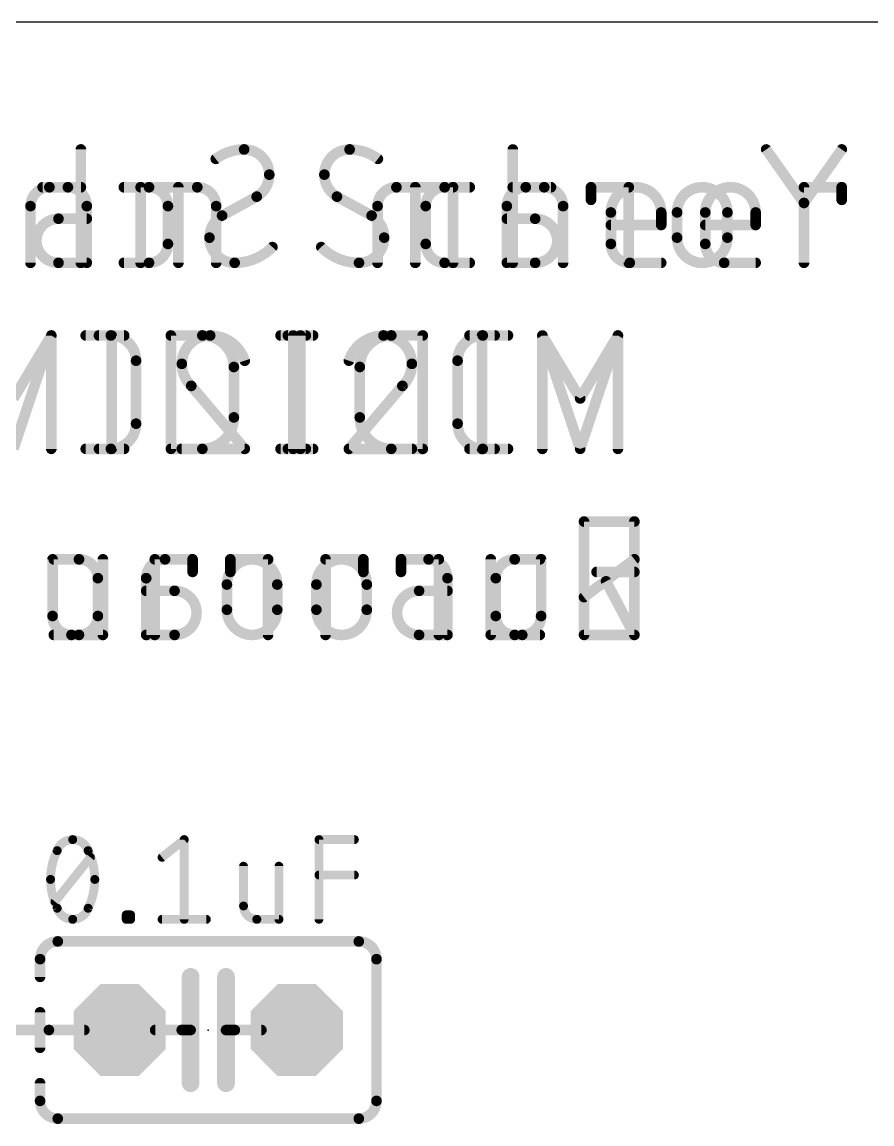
# Model space of a CAD drawing. Header units: millimetres. Extents: x 2963 to 3070, y 976 to 1104.
# Drawn here: x 2969.29 to 2981.48, y 1078.93 to 1094.72 of the extents above; entities that cross this region are included whole.
import ezdxf

# ---------------------------------------------------------------- set-up
doc = ezdxf.new("R2010")
doc.units = ezdxf.units.MM
doc.layers.add('PCB', color=31, linetype='Continuous')

# ---------------------------------------------------------------- blocks, each defined once
blk = doc.blocks.new('OCTAGONP')
at = {"const_width": 0.5}
blk.add_lwpolyline([(-0.25, -0.1036), (-0.25, 0.1036), (-0.1036, 0.25), (0.1036, 0.25), (0.25, 0.1036), (0.25, -0.1036), (0.1036, -0.25), (-0.1036, -0.25), (-0.25, -0.1036), (-0.25, 0.1036)], dxfattribs=at)

msp = doc.modelspace()

# ---------------------------------------------------------------- linework, layer by layer
at = {"layer": 'PCB'}
msp.add_line((3015.074, 1094.724), (2963.074, 1094.724), dxfattribs=at)
for points, const_width in [([(2970.136, 1091.272), (2970.136, 1092.897)], 0.152), ([(2976.332, 1091.272), (2976.332, 1092.897)], 0.152), ([(2980.509, 1092.13), (2979.967, 1092.897)], 0.152), ([(2981.051, 1092.897), (2980.509, 1092.13)], 0.152), ([(2969.95, 1092.356), (2969.589, 1092.356)], 0.152), ([(2970.136, 1092.356), (2969.685, 1092.356)], 0.152), ([(2971.114, 1092.356), (2970.753, 1092.356)], 0.152), ([(2970.993, 1091.272), (2970.993, 1092.356)], 0.152), ([(2970.993, 1092.356), (2971.806, 1092.356)], 0.152), ([(2971.535, 1091.272), (2971.535, 1092.356)], 0.152), ([(2975.475, 1092.356), (2974.663, 1092.356)], 0.152), ([(2974.934, 1091.272), (2974.934, 1092.356)], 0.152), ([(2975.354, 1092.356), (2975.715, 1092.356)], 0.152), ([(2975.475, 1091.272), (2975.475, 1092.356)], 0.152), ([(2976.332, 1092.356), (2976.783, 1092.356)], 0.152), ([(2976.518, 1092.356), (2976.879, 1092.356)], 0.152), ([(2977.996, 1092.356), (2977.454, 1092.356)], 0.152), ([(2977.454, 1092.356), (2977.454, 1092.175)], 0.152), ([(2977.996, 1091.272), (2977.996, 1092.356)], 0.152), ([(2980.509, 1091.272), (2980.509, 1092.356)], 0.152), ([(2980.509, 1092.356), (2981.051, 1092.356)], 0.152), ([(2981.051, 1092.356), (2981.051, 1092.175)], 0.152), ([(2969.414, 1092.085), (2969.414, 1091.272)], 0.152), ([(2970.221, 1091.272), (2970.221, 1092.085)], 0.152), ([(2971.385, 1091.543), (2971.385, 1092.085)], 0.152), ([(2972.077, 1092.085), (2972.077, 1091.272)], 0.152), ([(2972.162, 1091.949), (2972.658, 1092.22)], 0.152), ([(2974.307, 1091.949), (2973.81, 1092.22)], 0.152), ([(2974.392, 1092.085), (2974.392, 1091.272)], 0.152), ([(2975.083, 1091.543), (2975.083, 1092.085)], 0.152), ([(2976.247, 1091.272), (2976.247, 1092.085)], 0.152), ([(2977.054, 1092.085), (2977.054, 1091.272)], 0.152), ([(2980.509, 1091.272), (2980.509, 1092.13)], 0.152), ([(2977.739, 1091.543), (2977.739, 1091.994)], 0.152), ([(2978.461, 1091.994), (2978.461, 1091.814)], 0.152), ([(2978.688, 1091.994), (2978.688, 1091.633)], 0.152), ([(2979.093, 1091.543), (2979.093, 1091.994)], 0.152), ([(2979.411, 1091.633), (2979.411, 1091.994)], 0.152), ([(2979.816, 1091.994), (2979.816, 1091.814)], 0.152), ([(2970.221, 1091.904), (2969.815, 1091.904)], 0.152), ([(2976.247, 1091.904), (2976.653, 1091.904)], 0.152), ([(2978.461, 1091.814), (2977.739, 1091.814)], 0.152), ([(2979.816, 1091.814), (2979.093, 1091.814)], 0.152), ([(2969.815, 1091.272), (2970.221, 1091.272)], 0.152), ([(2970.753, 1091.272), (2971.114, 1091.272)], 0.152), ([(2975.715, 1091.272), (2975.354, 1091.272)], 0.152), ([(2976.653, 1091.272), (2976.247, 1091.272)], 0.152), ([(2978.461, 1091.272), (2978.01, 1091.272)], 0.152), ([(2979.816, 1091.272), (2979.364, 1091.272)], 0.152), ([(2969.17, 1089.327), (2969.712, 1090.23)], 0.152), ([(2969.712, 1090.23), (2969.17, 1088.605)], 0.152), ([(2969.712, 1090.23), (2969.712, 1088.605)], 0.152), ([(2970.567, 1090.23), (2970.206, 1090.23)], 0.152), ([(2970.396, 1090.23), (2970.757, 1090.23)], 0.152), ([(2970.577, 1090.23), (2970.577, 1088.605)], 0.152), ([(2971.428, 1088.605), (2971.428, 1090.23)], 0.152), ([(2971.428, 1090.23), (2971.879, 1090.23)], 0.152), ([(2973.001, 1090.23), (2973.363, 1090.23)], 0.152), ([(2973.467, 1090.23), (2973.106, 1090.23)], 0.152), ([(2973.182, 1090.23), (2973.182, 1088.605)], 0.152), ([(2973.286, 1090.23), (2973.286, 1088.605)], 0.152), ([(2975.04, 1090.23), (2974.589, 1090.23)], 0.152), ([(2975.04, 1088.605), (2975.04, 1090.23)], 0.152), ([(2976.072, 1090.23), (2975.711, 1090.23)], 0.152), ([(2975.891, 1090.23), (2975.891, 1088.605)], 0.152), ([(2975.901, 1090.23), (2976.263, 1090.23)], 0.152), ([(2976.756, 1090.23), (2977.298, 1088.605)], 0.152), ([(2977.298, 1089.327), (2976.756, 1090.23)], 0.152), ([(2976.756, 1090.23), (2976.756, 1088.605)], 0.152), ([(2977.298, 1088.605), (2977.84, 1090.23)], 0.152), ([(2977.84, 1090.23), (2977.298, 1089.327)], 0.152), ([(2977.84, 1088.605), (2977.84, 1090.23)], 0.152), ([(2970.928, 1088.966), (2970.928, 1089.869)], 0.152), ([(2975.54, 1088.966), (2975.54, 1089.869)], 0.152), ([(2972.331, 1089.779), (2972.331, 1089.056)], 0.152), ([(2974.137, 1089.779), (2974.137, 1089.056)], 0.152), ([(2971.72, 1089.508), (2972.487, 1088.605)], 0.152), ([(2974.749, 1089.508), (2973.981, 1088.605)], 0.152), ([(2970.206, 1088.605), (2970.567, 1088.605)], 0.152), ([(2970.396, 1088.605), (2970.757, 1088.605)], 0.152), ([(2971.879, 1088.605), (2971.428, 1088.605)], 0.152), ([(2972.487, 1088.605), (2971.584, 1088.605)], 0.152), ([(2973.001, 1088.605), (2973.363, 1088.605)], 0.152), ([(2973.467, 1088.605), (2973.106, 1088.605)], 0.152), ([(2973.981, 1088.605), (2974.884, 1088.605)], 0.152), ([(2974.589, 1088.605), (2975.04, 1088.605)], 0.152), ([(2976.072, 1088.605), (2975.711, 1088.605)], 0.152), ([(2976.263, 1088.605), (2975.901, 1088.605)], 0.152), ([(2977.354, 1085.938), (2977.354, 1087.563)], 0.152), ([(2978.076, 1087.563), (2977.354, 1087.563)], 0.152), ([(2978.076, 1085.938), (2978.076, 1087.563)], 0.152), ([(2969.73, 1087.022), (2969.73, 1086.209)], 0.152), ([(2970.109, 1087.022), (2969.748, 1087.022)], 0.152), ([(2970.452, 1085.938), (2970.452, 1087.022)], 0.152), ([(2971.197, 1085.938), (2971.197, 1087.022)], 0.152), ([(2971.197, 1087.022), (2971.739, 1087.022)], 0.152), ([(2971.344, 1087.022), (2971.706, 1087.022)], 0.152), ([(2971.739, 1087.022), (2971.739, 1086.841)], 0.152), ([(2972.822, 1087.022), (2972.28, 1087.022)], 0.152), ([(2972.28, 1087.022), (2972.28, 1086.841)], 0.152), ([(2972.822, 1085.938), (2972.822, 1087.022)], 0.152), ([(2973.646, 1085.938), (2973.646, 1087.022)], 0.152), ([(2973.646, 1087.022), (2974.188, 1087.022)], 0.152), ([(2974.188, 1087.022), (2974.188, 1086.841)], 0.152), ([(2975.271, 1087.022), (2974.729, 1087.022)], 0.152), ([(2974.729, 1087.022), (2974.729, 1086.841)], 0.152), ([(2975.124, 1087.022), (2974.763, 1087.022)], 0.152), ([(2975.271, 1085.938), (2975.271, 1087.022)], 0.152), ([(2976.016, 1085.938), (2976.016, 1087.022)], 0.152), ([(2976.359, 1087.022), (2976.72, 1087.022)], 0.152), ([(2976.739, 1087.022), (2976.739, 1086.209)], 0.152), ([(2978.076, 1087.022), (2977.354, 1086.48)], 0.152), ([(2970.38, 1086.209), (2970.38, 1086.751)], 0.152), ([(2971.073, 1085.938), (2971.073, 1086.751)], 0.152), ([(2975.395, 1085.938), (2975.395, 1086.751)], 0.152), ([(2976.088, 1086.209), (2976.088, 1086.751)], 0.152), ([(2978.076, 1086.841), (2977.534, 1086.841)], 0.152), ([(2978.076, 1085.938), (2977.67, 1086.705)], 0.152), ([(2971.073, 1086.57), (2971.48, 1086.57)], 0.152), ([(2972.231, 1086.299), (2972.231, 1086.66)], 0.152), ([(2972.953, 1086.66), (2972.953, 1086.299)], 0.152), ([(2973.515, 1086.66), (2973.515, 1086.299)], 0.152), ([(2974.238, 1086.299), (2974.238, 1086.66)], 0.152), ([(2975.395, 1086.57), (2974.988, 1086.57)], 0.152), ([(2969.748, 1085.938), (2970.109, 1085.938)], 0.152), ([(2970.001, 1085.938), (2970.452, 1085.938)], 0.152), ([(2971.48, 1085.938), (2971.073, 1085.938)], 0.152), ([(2974.988, 1085.938), (2975.395, 1085.938)], 0.152), ([(2976.468, 1085.938), (2976.016, 1085.938)], 0.152), ([(2976.72, 1085.938), (2976.359, 1085.938)], 0.152), ([(2977.354, 1085.938), (2978.076, 1085.938)], 0.152), ([(2971.301, 1082.75), (2971.619, 1083.004)], 0.127), ([(2971.619, 1083.004), (2971.619, 1081.861)], 0.127), ([(2973.552, 1081.861), (2973.552, 1083.004)], 0.127), ([(2973.552, 1083.004), (2974.06, 1083.004)], 0.127), ([(2969.765, 1082.115), (2970.273, 1082.75)], 0.127), ([(2972.47, 1082.623), (2972.47, 1082.052)], 0.127), ([(2972.978, 1081.861), (2972.978, 1082.623)], 0.127), ([(2973.552, 1082.496), (2974.06, 1082.496)], 0.127), ([(2970.787, 1081.861), (2970.787, 1081.925)], 0.127), ([(2970.787, 1081.925), (2970.85, 1081.925)], 0.127), ([(2970.85, 1081.861), (2970.787, 1081.861)], 0.127), ([(2970.85, 1081.925), (2970.85, 1081.861)], 0.127), ([(2971.301, 1081.861), (2971.936, 1081.861)], 0.127), ([(2972.66, 1081.861), (2972.978, 1081.861)], 0.127), ([(2969.805, 1081.544), (2974.123, 1081.544)], 0.152), ([(2969.551, 1081.036), (2969.551, 1081.29)], 0.152), ([(2974.377, 1079.258), (2974.377, 1081.29)], 0.152), ([(2971.71, 1080.274), (2971.71, 1081.036)], 0.254), ([(2972.218, 1080.274), (2972.218, 1081.036)], 0.254), ([(2969.551, 1080.02), (2969.551, 1080.528)], 0.152), ([(2969.678, 1080.274), (2969.17, 1080.274)], 0.152), ([(2970.186, 1080.274), (2969.678, 1080.274)], 0.152), ([(2971.202, 1080.274), (2971.583, 1080.274)], 0.152), ([(2971.583, 1080.274), (2971.71, 1080.274)], 0.152), ([(2971.71, 1080.274), (2971.71, 1079.512)], 0.254), ([(2972.218, 1079.512), (2972.218, 1080.274)], 0.254), ([(2972.218, 1080.274), (2972.345, 1080.274)], 0.152), ([(2972.345, 1080.274), (2972.726, 1080.274)], 0.152), ([(2969.551, 1079.258), (2969.551, 1079.512)], 0.152), ([(2974.123, 1079.004), (2969.805, 1079.004)], 0.152)]:
    msp.add_lwpolyline(points, dxfattribs=dict(at, const_width=const_width))
for points, const_width in [([(2970.175, 1092.897, 1), (2970.098, 1092.897)], 0.0762), ([(2972.478, 1092.897, 0.1623), (2972.071, 1092.762)], 0.152), ([(2972.839, 1092.536, 0.4142), (2972.478, 1092.897)], 0.152), ([(2972.478, 1092.936, 1), (2972.478, 1092.859)], 0.0762), ([(2972.478, 1092.859, 1), (2972.478, 1092.936)], 0.0762), ([(2973.991, 1092.897, 0.4142), (2973.629, 1092.536)], 0.152), ([(2974.397, 1092.762, 0.1623), (2973.991, 1092.897)], 0.152), ([(2973.991, 1092.936, 1), (2973.991, 1092.859)], 0.0762), ([(2973.991, 1092.859, 1), (2973.991, 1092.936)], 0.0762), ([(2976.37, 1092.897, 1), (2976.294, 1092.897)], 0.0762), ([(2979.998, 1092.919, 1), (2979.936, 1092.875)], 0.0762), ([(2981.082, 1092.875, 1), (2981.019, 1092.919)], 0.0762), ([(2972.048, 1092.792, 1), (2972.094, 1092.732)], 0.0762), ([(2974.374, 1092.732, 1), (2974.42, 1092.792)], 0.0762), ([(2972.658, 1092.22, 0.2656), (2972.839, 1092.536)], 0.152), ([(2972.877, 1092.536, 1), (2972.801, 1092.536)], 0.0762), ([(2972.801, 1092.536, 1), (2972.877, 1092.536)], 0.0762), ([(2973.629, 1092.536, 0.2656), (2973.81, 1092.22)], 0.152), ([(2973.667, 1092.536, 1), (2973.591, 1092.536)], 0.0762), ([(2973.591, 1092.536, 1), (2973.667, 1092.536)], 0.0762), ([(2969.685, 1092.356, 0.4142), (2969.414, 1092.085)], 0.152), ([(2969.589, 1092.394, 1), (2969.589, 1092.317)], 0.0762), ([(2969.685, 1092.394, 1), (2969.685, 1092.317)], 0.0762), ([(2969.685, 1092.317, 1), (2969.685, 1092.394)], 0.0762), ([(2970.221, 1092.085, 0.4142), (2969.95, 1092.356)], 0.152), ([(2969.95, 1092.394, 1), (2969.95, 1092.317)], 0.0762), ([(2969.95, 1092.317, 1), (2969.95, 1092.394)], 0.0762), ([(2970.136, 1092.317, 1), (2970.136, 1092.394)], 0.0762), ([(2970.753, 1092.394, 1), (2970.753, 1092.317)], 0.0762), ([(2971.031, 1092.356, 1), (2970.955, 1092.356)], 0.0762), ([(2970.993, 1092.394, 1), (2970.993, 1092.317)], 0.0762), ([(2971.385, 1092.085, 0.4142), (2971.114, 1092.356)], 0.152), ([(2971.114, 1092.394, 1), (2971.114, 1092.317)], 0.0762), ([(2971.114, 1092.317, 1), (2971.114, 1092.394)], 0.0762), ([(2971.573, 1092.356, 1), (2971.497, 1092.356)], 0.0762), ([(2972.077, 1092.085, 0.4142), (2971.806, 1092.356)], 0.152), ([(2971.806, 1092.394, 1), (2971.806, 1092.317)], 0.0762), ([(2971.806, 1092.317, 1), (2971.806, 1092.394)], 0.0762), ([(2974.663, 1092.356, 0.4142), (2974.392, 1092.085)], 0.152), ([(2974.663, 1092.394, 1), (2974.663, 1092.317)], 0.0762), ([(2974.663, 1092.317, 1), (2974.663, 1092.394)], 0.0762), ([(2974.972, 1092.356, 1), (2974.895, 1092.356)], 0.0762), ([(2975.354, 1092.356, 0.4142), (2975.083, 1092.085)], 0.152), ([(2975.354, 1092.394, 1), (2975.354, 1092.317)], 0.0762), ([(2975.354, 1092.317, 1), (2975.354, 1092.394)], 0.0762), ([(2975.513, 1092.356, 1), (2975.437, 1092.356)], 0.0762), ([(2975.475, 1092.317, 1), (2975.475, 1092.394)], 0.0762), ([(2975.715, 1092.317, 1), (2975.715, 1092.394)], 0.0762), ([(2976.518, 1092.356, 0.4142), (2976.247, 1092.085)], 0.152), ([(2976.332, 1092.394, 1), (2976.332, 1092.317)], 0.0762), ([(2976.518, 1092.394, 1), (2976.518, 1092.317)], 0.0762), ([(2976.518, 1092.317, 1), (2976.518, 1092.394)], 0.0762), ([(2977.054, 1092.085, 0.4142), (2976.783, 1092.356)], 0.152), ([(2976.783, 1092.394, 1), (2976.783, 1092.317)], 0.0762), ([(2976.783, 1092.317, 1), (2976.783, 1092.394)], 0.0762), ([(2976.879, 1092.317, 1), (2976.879, 1092.394)], 0.0762), ([(2977.454, 1092.394, 1), (2977.454, 1092.317)], 0.0762), ([(2977.492, 1092.356, 1), (2977.416, 1092.356)], 0.0762), ([(2978.461, 1091.994, 1), (2977.739, 1091.994)], 0.152), ([(2978.034, 1092.356, 1), (2977.958, 1092.356)], 0.0762), ([(2977.996, 1092.317, 1), (2977.996, 1092.394)], 0.0762), ([(2979.411, 1091.994, 1), (2978.688, 1091.994)], 0.152), ([(2979.816, 1091.994, 1), (2979.093, 1091.994)], 0.152), ([(2980.547, 1092.356, 1), (2980.471, 1092.356)], 0.0762), ([(2980.509, 1092.394, 1), (2980.509, 1092.317)], 0.0762), ([(2981.089, 1092.356, 1), (2981.012, 1092.356)], 0.0762), ([(2981.051, 1092.317, 1), (2981.051, 1092.394)], 0.0762), ([(2969.452, 1092.085, 1), (2969.376, 1092.085)], 0.0762), ([(2970.259, 1092.085, 1), (2970.183, 1092.085)], 0.0762), ([(2971.423, 1092.085, 1), (2971.347, 1092.085)], 0.0762), ([(2972.115, 1092.085, 1), (2972.039, 1092.085)], 0.0762), ([(2972.639, 1092.253, 1), (2972.678, 1092.187)], 0.0762), ([(2972.677, 1092.187, 1), (2972.64, 1092.254)], 0.0762), ([(2973.828, 1092.254, 1), (2973.792, 1092.187)], 0.0762), ([(2973.791, 1092.187, 1), (2973.829, 1092.253)], 0.0762), ([(2974.43, 1092.085, 1), (2974.354, 1092.085)], 0.0762), ([(2975.121, 1092.085, 1), (2975.045, 1092.085)], 0.0762), ([(2976.285, 1092.085, 1), (2976.209, 1092.085)], 0.0762), ([(2977.092, 1092.085, 1), (2977.016, 1092.085)], 0.0762), ([(2977.416, 1092.175, 1), (2977.492, 1092.175)], 0.0762), ([(2980.547, 1092.13, 1), (2980.471, 1092.13)], 0.0762), ([(2980.478, 1092.152, 1), (2980.54, 1092.108)], 0.0762), ([(2980.478, 1092.108, 1), (2980.54, 1092.152)], 0.0762), ([(2981.012, 1092.175, 1), (2981.089, 1092.175)], 0.0762), ([(2969.376, 1092.085, 1), (2969.452, 1092.085)], 0.0762), ([(2970.183, 1092.085, 1), (2970.259, 1092.085)], 0.0762), ([(2971.347, 1092.085, 1), (2971.423, 1092.085)], 0.0762), ([(2972.162, 1091.949, 0.2656), (2971.981, 1091.633)], 0.152), ([(2972.039, 1092.085, 1), (2972.115, 1092.085)], 0.0762), ([(2972.143, 1091.983, 1), (2972.18, 1091.916)], 0.0762), ([(2972.181, 1091.916, 1), (2972.142, 1091.982)], 0.0762), ([(2974.487, 1091.633, 0.2656), (2974.307, 1091.949)], 0.152), ([(2974.326, 1091.982, 1), (2974.287, 1091.916)], 0.0762), ([(2974.288, 1091.916, 1), (2974.325, 1091.983)], 0.0762), ([(2974.354, 1092.085, 1), (2974.43, 1092.085)], 0.0762), ([(2975.045, 1092.085, 1), (2975.121, 1092.085)], 0.0762), ([(2976.209, 1092.085, 1), (2976.285, 1092.085)], 0.0762), ([(2977.016, 1092.085, 1), (2977.092, 1092.085)], 0.0762), ([(2977.777, 1091.994, 1), (2977.701, 1091.994)], 0.0762), ([(2977.701, 1091.994, 1), (2977.777, 1091.994)], 0.0762), ([(2978.499, 1091.994, 1), (2978.423, 1091.994)], 0.0762), ([(2978.423, 1091.994, 1), (2978.499, 1091.994)], 0.0762), ([(2978.727, 1091.994, 1), (2978.65, 1091.994)], 0.0762), ([(2978.65, 1091.994, 1), (2978.727, 1091.994)], 0.0762), ([(2979.131, 1091.994, 1), (2979.055, 1091.994)], 0.0762), ([(2979.055, 1091.994, 1), (2979.131, 1091.994)], 0.0762), ([(2979.449, 1091.994, 1), (2979.373, 1091.994)], 0.0762), ([(2979.373, 1091.994, 1), (2979.449, 1091.994)], 0.0762), ([(2979.854, 1091.994, 1), (2979.778, 1091.994)], 0.0762), ([(2979.778, 1091.994, 1), (2979.854, 1091.994)], 0.0762), ([(2969.815, 1091.904, 1), (2969.815, 1091.272)], 0.152), ([(2969.815, 1091.942, 1), (2969.815, 1091.866)], 0.0762), ([(2969.815, 1091.866, 1), (2969.815, 1091.942)], 0.0762), ([(2970.221, 1091.866, 1), (2970.221, 1091.942)], 0.0762), ([(2976.247, 1091.942, 1), (2976.247, 1091.866)], 0.0762), ([(2976.653, 1091.272, 1), (2976.653, 1091.904)], 0.152), ([(2976.653, 1091.942, 1), (2976.653, 1091.866)], 0.0762), ([(2976.653, 1091.866, 1), (2976.653, 1091.942)], 0.0762), ([(2977.739, 1091.852, 1), (2977.739, 1091.776)], 0.0762), ([(2978.423, 1091.814, 1), (2978.499, 1091.814)], 0.0762), ([(2978.461, 1091.776, 1), (2978.461, 1091.852)], 0.0762), ([(2979.093, 1091.852, 1), (2979.093, 1091.776)], 0.0762), ([(2979.778, 1091.814, 1), (2979.854, 1091.814)], 0.0762), ([(2979.816, 1091.776, 1), (2979.816, 1091.852)], 0.0762), ([(2971.981, 1091.633, 0.4142), (2972.342, 1091.272)], 0.152), ([(2972.019, 1091.633, 1), (2971.943, 1091.633)], 0.0762), ([(2974.126, 1091.272, 0.4142), (2974.487, 1091.633)], 0.152), ([(2974.525, 1091.633, 1), (2974.449, 1091.633)], 0.0762), ([(2978.688, 1091.633, 1), (2979.411, 1091.633)], 0.152), ([(2978.727, 1091.633, 1), (2978.65, 1091.633)], 0.0762), ([(2979.449, 1091.633, 1), (2979.373, 1091.633)], 0.0762), ([(2971.114, 1091.272, 0.4142), (2971.385, 1091.543)], 0.152), ([(2971.423, 1091.543, 1), (2971.347, 1091.543)], 0.0762), ([(2971.347, 1091.543, 1), (2971.423, 1091.543)], 0.0762), ([(2971.943, 1091.633, 1), (2972.019, 1091.633)], 0.0762), ([(2972.342, 1091.272, 0.2), (2972.884, 1091.498)], 0.152), ([(2972.911, 1091.471, 1), (2972.857, 1091.524)], 0.0762), ([(2973.584, 1091.498, 0.2), (2974.126, 1091.272)], 0.152), ([(2973.611, 1091.524, 1), (2973.557, 1091.471)], 0.0762), ([(2974.449, 1091.633, 1), (2974.525, 1091.633)], 0.0762), ([(2975.083, 1091.543, 0.4142), (2975.354, 1091.272)], 0.152), ([(2975.121, 1091.543, 1), (2975.045, 1091.543)], 0.0762), ([(2975.045, 1091.543, 1), (2975.121, 1091.543)], 0.0762), ([(2977.739, 1091.543, 0.4142), (2978.01, 1091.272)], 0.152), ([(2977.777, 1091.543, 1), (2977.701, 1091.543)], 0.0762), ([(2977.701, 1091.543, 1), (2977.777, 1091.543)], 0.0762), ([(2978.65, 1091.633, 1), (2978.727, 1091.633)], 0.0762), ([(2979.093, 1091.543, 0.4142), (2979.364, 1091.272)], 0.152), ([(2979.131, 1091.543, 1), (2979.055, 1091.543)], 0.0762), ([(2979.055, 1091.543, 1), (2979.131, 1091.543)], 0.0762), ([(2979.373, 1091.633, 1), (2979.449, 1091.633)], 0.0762), ([(2969.376, 1091.272, 1), (2969.452, 1091.272)], 0.0762), ([(2969.815, 1091.31, 1), (2969.815, 1091.234)], 0.0762), ([(2969.815, 1091.234, 1), (2969.815, 1091.31)], 0.0762), ([(2970.098, 1091.272, 1), (2970.175, 1091.272)], 0.0762), ([(2970.183, 1091.272, 1), (2970.259, 1091.272)], 0.0762), ([(2970.221, 1091.234, 1), (2970.221, 1091.31)], 0.0762), ([(2970.753, 1091.31, 1), (2970.753, 1091.234)], 0.0762), ([(2970.955, 1091.272, 1), (2971.031, 1091.272)], 0.0762), ([(2971.114, 1091.31, 1), (2971.114, 1091.234)], 0.0762), ([(2971.114, 1091.234, 1), (2971.114, 1091.31)], 0.0762), ([(2971.497, 1091.272, 1), (2971.573, 1091.272)], 0.0762), ([(2972.039, 1091.272, 1), (2972.115, 1091.272)], 0.0762), ([(2972.342, 1091.31, 1), (2972.342, 1091.234)], 0.0762), ([(2972.342, 1091.234, 1), (2972.342, 1091.31)], 0.0762), ([(2974.126, 1091.31, 1), (2974.126, 1091.234)], 0.0762), ([(2974.126, 1091.234, 1), (2974.126, 1091.31)], 0.0762), ([(2974.354, 1091.272, 1), (2974.43, 1091.272)], 0.0762), ([(2974.895, 1091.272, 1), (2974.972, 1091.272)], 0.0762), ([(2975.354, 1091.31, 1), (2975.354, 1091.234)], 0.0762), ([(2975.354, 1091.234, 1), (2975.354, 1091.31)], 0.0762), ([(2975.437, 1091.272, 1), (2975.513, 1091.272)], 0.0762), ([(2975.715, 1091.234, 1), (2975.715, 1091.31)], 0.0762), ([(2976.247, 1091.31, 1), (2976.247, 1091.234)], 0.0762), ([(2976.209, 1091.272, 1), (2976.285, 1091.272)], 0.0762), ([(2976.294, 1091.272, 1), (2976.37, 1091.272)], 0.0762), ([(2976.653, 1091.31, 1), (2976.653, 1091.234)], 0.0762), ([(2976.653, 1091.234, 1), (2976.653, 1091.31)], 0.0762), ([(2977.016, 1091.272, 1), (2977.092, 1091.272)], 0.0762), ([(2977.958, 1091.272, 1), (2978.034, 1091.272)], 0.0762), ([(2978.01, 1091.31, 1), (2978.01, 1091.234)], 0.0762), ([(2978.01, 1091.234, 1), (2978.01, 1091.31)], 0.0762), ([(2978.461, 1091.234, 1), (2978.461, 1091.31)], 0.0762), ([(2979.364, 1091.31, 1), (2979.364, 1091.234)], 0.0762), ([(2979.364, 1091.234, 1), (2979.364, 1091.31)], 0.0762), ([(2979.816, 1091.234, 1), (2979.816, 1091.31)], 0.0762), ([(2980.471, 1091.272, 1), (2980.547, 1091.272)], 0.0762), ([(2980.471, 1091.272, 1), (2980.547, 1091.272)], 0.0762), ([(2969.75, 1090.23, 1), (2969.674, 1090.23)], 0.0762), ([(2969.748, 1090.218, 1), (2969.676, 1090.242)], 0.0762), ([(2969.745, 1090.211, 1), (2969.679, 1090.25)], 0.0762), ([(2970.206, 1090.269, 1), (2970.206, 1090.192)], 0.0762), ([(2970.396, 1090.269, 1), (2970.396, 1090.192)], 0.0762), ([(2970.928, 1089.869, 0.4142), (2970.567, 1090.23)], 0.152), ([(2970.567, 1090.269, 1), (2970.567, 1090.192)], 0.0762), ([(2970.615, 1090.23, 1), (2970.539, 1090.23)], 0.0762), ([(2970.567, 1090.192, 1), (2970.567, 1090.269)], 0.0762), ([(2970.757, 1090.192, 1), (2970.757, 1090.269)], 0.0762), ([(2971.466, 1090.23, 1), (2971.39, 1090.23)], 0.0762), ([(2971.428, 1090.269, 1), (2971.428, 1090.192)], 0.0762), ([(2971.991, 1090.23, 0.4142), (2971.584, 1089.824)], 0.152), ([(2972.331, 1089.779, 0.4142), (2971.879, 1090.23)], 0.152), ([(2971.879, 1090.269, 1), (2971.879, 1090.192)], 0.0762), ([(2971.879, 1090.192, 1), (2971.879, 1090.269)], 0.0762), ([(2972.487, 1089.869, 0.3252), (2971.991, 1090.23)], 0.152), ([(2971.991, 1090.269, 1), (2971.991, 1090.192)], 0.0762), ([(2971.991, 1090.192, 1), (2971.991, 1090.269)], 0.0762), ([(2973.001, 1090.269, 1), (2973.001, 1090.192)], 0.0762), ([(2973.106, 1090.269, 1), (2973.106, 1090.192)], 0.0762), ([(2973.22, 1090.23, 1), (2973.144, 1090.23)], 0.0762), ([(2973.324, 1090.23, 1), (2973.248, 1090.23)], 0.0762), ([(2973.363, 1090.192, 1), (2973.363, 1090.269)], 0.0762), ([(2973.467, 1090.192, 1), (2973.467, 1090.269)], 0.0762), ([(2974.478, 1090.23, 0.3252), (2973.981, 1089.869)], 0.152), ([(2974.589, 1090.23, 0.4142), (2974.137, 1089.779)], 0.152), ([(2974.884, 1089.824, 0.4142), (2974.478, 1090.23)], 0.152), ([(2974.478, 1090.269, 1), (2974.478, 1090.192)], 0.0762), ([(2974.478, 1090.192, 1), (2974.478, 1090.269)], 0.0762), ([(2974.589, 1090.269, 1), (2974.589, 1090.192)], 0.0762), ([(2974.589, 1090.192, 1), (2974.589, 1090.269)], 0.0762), ([(2975.079, 1090.23, 1), (2975.002, 1090.23)], 0.0762), ([(2975.04, 1090.192, 1), (2975.04, 1090.269)], 0.0762), ([(2975.901, 1090.23, 0.4142), (2975.54, 1089.869)], 0.152), ([(2975.711, 1090.269, 1), (2975.711, 1090.192)], 0.0762), ([(2975.93, 1090.23, 1), (2975.853, 1090.23)], 0.0762), ([(2975.901, 1090.269, 1), (2975.901, 1090.192)], 0.0762), ([(2975.901, 1090.192, 1), (2975.901, 1090.269)], 0.0762), ([(2976.072, 1090.192, 1), (2976.072, 1090.269)], 0.0762), ([(2976.263, 1090.192, 1), (2976.263, 1090.269)], 0.0762), ([(2976.793, 1090.242, 1), (2976.72, 1090.218)], 0.0762), ([(2976.789, 1090.25, 1), (2976.724, 1090.211)], 0.0762), ([(2976.794, 1090.23, 1), (2976.718, 1090.23)], 0.0762), ([(2977.878, 1090.23, 1), (2977.802, 1090.23)], 0.0762), ([(2977.876, 1090.218, 1), (2977.804, 1090.242)], 0.0762), ([(2977.873, 1090.211, 1), (2977.807, 1090.25)], 0.0762), ([(2970.966, 1089.869, 1), (2970.89, 1089.869)], 0.0762), ([(2975.578, 1089.869, 1), (2975.502, 1089.869)], 0.0762), ([(2970.89, 1089.869, 1), (2970.966, 1089.869)], 0.0762), ([(2971.584, 1089.824, 0.2053), (2971.72, 1089.508)], 0.152), ([(2971.622, 1089.824, 1), (2971.546, 1089.824)], 0.0762), ([(2971.546, 1089.824, 1), (2971.622, 1089.824)], 0.0762), ([(2972.369, 1089.779, 1), (2972.293, 1089.779)], 0.0762), ([(2972.293, 1089.779, 1), (2972.369, 1089.779)], 0.0762), ([(2972.451, 1089.857, 1), (2972.524, 1089.881)], 0.0762), ([(2973.945, 1089.881, 1), (2974.017, 1089.857)], 0.0762), ([(2974.175, 1089.779, 1), (2974.099, 1089.779)], 0.0762), ([(2974.099, 1089.779, 1), (2974.175, 1089.779)], 0.0762), ([(2974.749, 1089.508, 0.2053), (2974.884, 1089.824)], 0.152), ([(2974.922, 1089.824, 1), (2974.846, 1089.824)], 0.0762), ([(2974.846, 1089.824, 1), (2974.922, 1089.824)], 0.0762), ([(2975.502, 1089.869, 1), (2975.578, 1089.869)], 0.0762), ([(2971.749, 1089.533, 1), (2971.691, 1089.483)], 0.0762), ([(2971.693, 1089.48, 1), (2971.746, 1089.536)], 0.0762), ([(2974.722, 1089.536, 1), (2974.775, 1089.48)], 0.0762), ([(2974.778, 1089.483, 1), (2974.72, 1089.533)], 0.0762), ([(2977.266, 1089.347, 1), (2977.331, 1089.308)], 0.0762), ([(2977.266, 1089.308, 1), (2977.331, 1089.347)], 0.0762), ([(2970.567, 1088.605, 0.4142), (2970.928, 1088.966)], 0.152), ([(2970.966, 1088.966, 1), (2970.89, 1088.966)], 0.0762), ([(2970.89, 1088.966, 1), (2970.966, 1088.966)], 0.0762), ([(2971.879, 1088.605, 0.4142), (2972.331, 1089.056)], 0.152), ([(2972.369, 1089.056, 1), (2972.293, 1089.056)], 0.0762), ([(2972.293, 1089.056, 1), (2972.369, 1089.056)], 0.0762), ([(2974.137, 1089.056, 0.4142), (2974.589, 1088.605)], 0.152), ([(2974.175, 1089.056, 1), (2974.099, 1089.056)], 0.0762), ([(2974.099, 1089.056, 1), (2974.175, 1089.056)], 0.0762), ([(2975.54, 1088.966, 0.4142), (2975.901, 1088.605)], 0.152), ([(2975.578, 1088.966, 1), (2975.502, 1088.966)], 0.0762), ([(2975.502, 1088.966, 1), (2975.578, 1088.966)], 0.0762), ([(2970.206, 1088.643, 1), (2970.206, 1088.567)], 0.0762), ([(2970.396, 1088.643, 1), (2970.396, 1088.567)], 0.0762), ([(2970.567, 1088.643, 1), (2970.567, 1088.567)], 0.0762), ([(2970.567, 1088.567, 1), (2970.567, 1088.643)], 0.0762), ([(2970.757, 1088.567, 1), (2970.757, 1088.643)], 0.0762), ([(2971.428, 1088.643, 1), (2971.428, 1088.567)], 0.0762), ([(2971.584, 1088.643, 1), (2971.584, 1088.567)], 0.0762), ([(2971.879, 1088.643, 1), (2971.879, 1088.567)], 0.0762), ([(2971.879, 1088.567, 1), (2971.879, 1088.643)], 0.0762), ([(2972.487, 1088.567, 1), (2972.487, 1088.643)], 0.0762), ([(2973.001, 1088.643, 1), (2973.001, 1088.567)], 0.0762), ([(2973.106, 1088.643, 1), (2973.106, 1088.567)], 0.0762), ([(2973.363, 1088.567, 1), (2973.363, 1088.643)], 0.0762), ([(2973.467, 1088.567, 1), (2973.467, 1088.643)], 0.0762), ([(2973.981, 1088.643, 1), (2973.981, 1088.567)], 0.0762), ([(2974.589, 1088.643, 1), (2974.589, 1088.567)], 0.0762), ([(2974.589, 1088.567, 1), (2974.589, 1088.643)], 0.0762), ([(2974.884, 1088.567, 1), (2974.884, 1088.643)], 0.0762), ([(2975.04, 1088.567, 1), (2975.04, 1088.643)], 0.0762), ([(2975.711, 1088.643, 1), (2975.711, 1088.567)], 0.0762), ([(2975.901, 1088.643, 1), (2975.901, 1088.567)], 0.0762), ([(2975.901, 1088.567, 1), (2975.901, 1088.643)], 0.0762), ([(2976.072, 1088.567, 1), (2976.072, 1088.643)], 0.0762), ([(2976.263, 1088.567, 1), (2976.263, 1088.643)], 0.0762), ([(2969.674, 1088.605, 1), (2969.75, 1088.605)], 0.0762), ([(2970.539, 1088.605, 1), (2970.615, 1088.605)], 0.0762), ([(2971.39, 1088.605, 1), (2971.466, 1088.605)], 0.0762), ([(2972.458, 1088.58, 1), (2972.516, 1088.63)], 0.0762), ([(2973.144, 1088.605, 1), (2973.22, 1088.605)], 0.0762), ([(2973.248, 1088.605, 1), (2973.324, 1088.605)], 0.0762), ([(2973.952, 1088.63, 1), (2974.01, 1088.58)], 0.0762), ([(2975.002, 1088.605, 1), (2975.079, 1088.605)], 0.0762), ([(2975.853, 1088.605, 1), (2975.93, 1088.605)], 0.0762), ([(2976.718, 1088.605, 1), (2976.794, 1088.605)], 0.0762), ([(2977.262, 1088.617, 1), (2977.334, 1088.593)], 0.0762), ([(2977.262, 1088.593, 1), (2977.334, 1088.617)], 0.0762), ([(2977.802, 1088.605, 1), (2977.878, 1088.605)], 0.0762), ([(2977.392, 1087.563, 1), (2977.316, 1087.563)], 0.0762), ([(2977.354, 1087.602, 1), (2977.354, 1087.525)], 0.0762), ([(2978.114, 1087.563, 1), (2978.038, 1087.563)], 0.0762), ([(2978.076, 1087.525, 1), (2978.076, 1087.602)], 0.0762), ([(2969.768, 1087.022, 1), (2969.692, 1087.022)], 0.0762), ([(2969.748, 1087.06, 1), (2969.748, 1086.983)], 0.0762), ([(2970.38, 1086.751, 0.4142), (2970.109, 1087.022)], 0.152), ([(2970.109, 1087.06, 1), (2970.109, 1086.983)], 0.0762), ([(2970.109, 1086.983, 1), (2970.109, 1087.06)], 0.0762), ([(2970.49, 1087.022, 1), (2970.414, 1087.022)], 0.0762), ([(2971.344, 1087.022, 0.4142), (2971.073, 1086.751)], 0.152), ([(2971.235, 1087.022, 1), (2971.159, 1087.022)], 0.0762), ([(2971.197, 1087.06, 1), (2971.197, 1086.983)], 0.0762), ([(2971.344, 1087.06, 1), (2971.344, 1086.983)], 0.0762), ([(2971.344, 1086.983, 1), (2971.344, 1087.06)], 0.0762), ([(2971.777, 1087.022, 1), (2971.701, 1087.022)], 0.0762), ([(2971.706, 1086.983, 1), (2971.706, 1087.06)], 0.0762), ([(2971.739, 1086.983, 1), (2971.739, 1087.06)], 0.0762), ([(2972.953, 1086.66, 1), (2972.231, 1086.66)], 0.152), ([(2972.28, 1087.06, 1), (2972.28, 1086.983)], 0.0762), ([(2972.318, 1087.022, 1), (2972.242, 1087.022)], 0.0762), ([(2972.86, 1087.022, 1), (2972.784, 1087.022)], 0.0762), ([(2972.822, 1086.983, 1), (2972.822, 1087.06)], 0.0762), ([(2974.238, 1086.66, 1), (2973.515, 1086.66)], 0.152), ([(2973.684, 1087.022, 1), (2973.608, 1087.022)], 0.0762), ([(2973.646, 1087.06, 1), (2973.646, 1086.983)], 0.0762), ([(2974.226, 1087.022, 1), (2974.15, 1087.022)], 0.0762), ([(2974.188, 1086.983, 1), (2974.188, 1087.06)], 0.0762), ([(2974.729, 1087.06, 1), (2974.729, 1086.983)], 0.0762), ([(2974.767, 1087.022, 1), (2974.691, 1087.022)], 0.0762), ([(2974.763, 1087.06, 1), (2974.763, 1086.983)], 0.0762), ([(2975.395, 1086.751, 0.4142), (2975.124, 1087.022)], 0.152), ([(2975.124, 1087.06, 1), (2975.124, 1086.983)], 0.0762), ([(2975.124, 1086.983, 1), (2975.124, 1087.06)], 0.0762), ([(2975.309, 1087.022, 1), (2975.233, 1087.022)], 0.0762), ([(2975.271, 1086.983, 1), (2975.271, 1087.06)], 0.0762), ([(2976.054, 1087.022, 1), (2975.978, 1087.022)], 0.0762), ([(2976.359, 1087.022, 0.4142), (2976.088, 1086.751)], 0.152), ([(2976.359, 1087.06, 1), (2976.359, 1086.983)], 0.0762), ([(2976.359, 1086.983, 1), (2976.359, 1087.06)], 0.0762), ([(2976.777, 1087.022, 1), (2976.7, 1087.022)], 0.0762), ([(2976.72, 1086.983, 1), (2976.72, 1087.06)], 0.0762), ([(2978.099, 1086.991, 1), (2978.053, 1087.052)], 0.0762), ([(2970.418, 1086.751, 1), (2970.342, 1086.751)], 0.0762), ([(2970.342, 1086.751, 1), (2970.418, 1086.751)], 0.0762), ([(2971.112, 1086.751, 1), (2971.035, 1086.751)], 0.0762), ([(2971.035, 1086.751, 1), (2971.112, 1086.751)], 0.0762), ([(2971.701, 1086.841, 1), (2971.777, 1086.841)], 0.0762), ([(2972.242, 1086.841, 1), (2972.318, 1086.841)], 0.0762), ([(2974.15, 1086.841, 1), (2974.226, 1086.841)], 0.0762), ([(2974.691, 1086.841, 1), (2974.767, 1086.841)], 0.0762), ([(2975.433, 1086.751, 1), (2975.357, 1086.751)], 0.0762), ([(2975.357, 1086.751, 1), (2975.433, 1086.751)], 0.0762), ([(2976.126, 1086.751, 1), (2976.05, 1086.751)], 0.0762), ([(2976.05, 1086.751, 1), (2976.126, 1086.751)], 0.0762), ([(2977.534, 1086.879, 1), (2977.534, 1086.803)], 0.0762), ([(2977.704, 1086.723, 1), (2977.636, 1086.688)], 0.0762), ([(2978.076, 1086.803, 1), (2978.076, 1086.879)], 0.0762), ([(2971.073, 1086.608, 1), (2971.073, 1086.532)], 0.0762), ([(2971.48, 1085.938, 1), (2971.48, 1086.57)], 0.152), ([(2971.48, 1086.608, 1), (2971.48, 1086.532)], 0.0762), ([(2971.48, 1086.532, 1), (2971.48, 1086.608)], 0.0762), ([(2972.269, 1086.66, 1), (2972.193, 1086.66)], 0.0762), ([(2972.193, 1086.66, 1), (2972.269, 1086.66)], 0.0762), ([(2972.991, 1086.66, 1), (2972.915, 1086.66)], 0.0762), ([(2972.915, 1086.66, 1), (2972.991, 1086.66)], 0.0762), ([(2973.553, 1086.66, 1), (2973.477, 1086.66)], 0.0762), ([(2973.477, 1086.66, 1), (2973.553, 1086.66)], 0.0762), ([(2974.276, 1086.66, 1), (2974.199, 1086.66)], 0.0762), ([(2974.199, 1086.66, 1), (2974.276, 1086.66)], 0.0762), ([(2974.988, 1086.57, 1), (2974.988, 1085.938)], 0.152), ([(2974.988, 1086.608, 1), (2974.988, 1086.532)], 0.0762), ([(2974.988, 1086.532, 1), (2974.988, 1086.608)], 0.0762), ([(2975.395, 1086.532, 1), (2975.395, 1086.608)], 0.0762), ([(2977.331, 1086.51, 1), (2977.377, 1086.449)], 0.0762), ([(2972.231, 1086.299, 1), (2972.953, 1086.299)], 0.152), ([(2972.269, 1086.299, 1), (2972.193, 1086.299)], 0.0762), ([(2972.193, 1086.299, 1), (2972.269, 1086.299)], 0.0762), ([(2972.991, 1086.299, 1), (2972.915, 1086.299)], 0.0762), ([(2972.915, 1086.299, 1), (2972.991, 1086.299)], 0.0762), ([(2973.515, 1086.299, 1), (2974.238, 1086.299)], 0.152), ([(2973.553, 1086.299, 1), (2973.477, 1086.299)], 0.0762), ([(2973.477, 1086.299, 1), (2973.553, 1086.299)], 0.0762), ([(2974.276, 1086.299, 1), (2974.199, 1086.299)], 0.0762), ([(2974.199, 1086.299, 1), (2974.276, 1086.299)], 0.0762), ([(2969.73, 1086.209, 0.4142), (2970.001, 1085.938)], 0.152), ([(2969.768, 1086.209, 1), (2969.692, 1086.209)], 0.0762), ([(2969.692, 1086.209, 1), (2969.768, 1086.209)], 0.0762), ([(2970.109, 1085.938, 0.4142), (2970.38, 1086.209)], 0.152), ([(2970.418, 1086.209, 1), (2970.342, 1086.209)], 0.0762), ([(2970.342, 1086.209, 1), (2970.418, 1086.209)], 0.0762), ([(2976.088, 1086.209, 0.4142), (2976.359, 1085.938)], 0.152), ([(2976.126, 1086.209, 1), (2976.05, 1086.209)], 0.0762), ([(2976.05, 1086.209, 1), (2976.126, 1086.209)], 0.0762), ([(2976.468, 1085.938, 0.4142), (2976.739, 1086.209)], 0.152), ([(2976.777, 1086.209, 1), (2976.7, 1086.209)], 0.0762), ([(2976.7, 1086.209, 1), (2976.777, 1086.209)], 0.0762), ([(2969.748, 1085.976, 1), (2969.748, 1085.9)], 0.0762), ([(2970.001, 1085.976, 1), (2970.001, 1085.9)], 0.0762), ([(2970.001, 1085.9, 1), (2970.001, 1085.976)], 0.0762), ([(2970.109, 1085.976, 1), (2970.109, 1085.9)], 0.0762), ([(2970.109, 1085.9, 1), (2970.109, 1085.976)], 0.0762), ([(2970.452, 1085.9, 1), (2970.452, 1085.976)], 0.0762), ([(2971.073, 1085.976, 1), (2971.073, 1085.9)], 0.0762), ([(2971.48, 1085.976, 1), (2971.48, 1085.9)], 0.0762), ([(2971.48, 1085.9, 1), (2971.48, 1085.976)], 0.0762), ([(2974.988, 1085.976, 1), (2974.988, 1085.9)], 0.0762), ([(2974.988, 1085.9, 1), (2974.988, 1085.976)], 0.0762), ([(2975.395, 1085.9, 1), (2975.395, 1085.976)], 0.0762), ([(2976.016, 1085.976, 1), (2976.016, 1085.9)], 0.0762), ([(2976.359, 1085.976, 1), (2976.359, 1085.9)], 0.0762), ([(2976.359, 1085.9, 1), (2976.359, 1085.976)], 0.0762), ([(2976.468, 1085.976, 1), (2976.468, 1085.9)], 0.0762), ([(2976.468, 1085.9, 1), (2976.468, 1085.976)], 0.0762), ([(2976.72, 1085.9, 1), (2976.72, 1085.976)], 0.0762), ([(2977.354, 1085.976, 1), (2977.354, 1085.9)], 0.0762), ([(2978.043, 1085.92, 1), (2978.11, 1085.956)], 0.0762), ([(2978.076, 1085.9, 1), (2978.076, 1085.976)], 0.0762), ([(2970.414, 1085.938, 1), (2970.49, 1085.938)], 0.0762), ([(2971.035, 1085.938, 1), (2971.112, 1085.938)], 0.0762), ([(2971.159, 1085.938, 1), (2971.235, 1085.938)], 0.0762), ([(2972.784, 1085.938, 1), (2972.86, 1085.938)], 0.0762), ([(2973.608, 1085.938, 1), (2973.684, 1085.938)], 0.0762), ([(2975.233, 1085.938, 1), (2975.309, 1085.938)], 0.0762), ([(2975.357, 1085.938, 1), (2975.433, 1085.938)], 0.0762), ([(2975.978, 1085.938, 1), (2976.054, 1085.938)], 0.0762), ([(2977.316, 1085.938, 1), (2977.392, 1085.938)], 0.0762), ([(2978.038, 1085.938, 1), (2978.114, 1085.938)], 0.0762), ([(2970.019, 1083.004, 0.3205), (2969.796, 1082.845)], 0.127), ([(2970.241, 1082.845, 0.3205), (2970.019, 1083.004)], 0.127), ([(2970.019, 1083.036, 1), (2970.019, 1082.972)], 0.0635), ([(2970.019, 1082.972, 1), (2970.019, 1083.036)], 0.0635), ([(2971.65, 1083.004, 1), (2971.587, 1083.004)], 0.0635), ([(2971.639, 1082.979, 1), (2971.599, 1083.029)], 0.0635), ([(2973.583, 1083.004, 1), (2973.52, 1083.004)], 0.0635), ([(2973.552, 1083.036, 1), (2973.552, 1082.972)], 0.0635), ([(2974.06, 1082.972, 1), (2974.06, 1083.036)], 0.0635), ([(2969.796, 1082.845, 0.1139), (2969.701, 1082.433)], 0.127), ([(2969.766, 1082.856, 1), (2969.826, 1082.835)], 0.0635), ([(2969.825, 1082.831, 1), (2969.768, 1082.859)], 0.0635), ([(2970.336, 1082.433, 0.1139), (2970.241, 1082.845)], 0.127), ([(2970.269, 1082.859, 1), (2970.212, 1082.831)], 0.0635), ([(2970.211, 1082.835, 1), (2970.271, 1082.856)], 0.0635), ([(2970.297, 1082.73, 1), (2970.248, 1082.77)], 0.0635), ([(2971.281, 1082.775, 1), (2971.321, 1082.725)], 0.0635), ([(2972.501, 1082.623, 1), (2972.438, 1082.623)], 0.0635), ([(2973.009, 1082.623, 1), (2972.946, 1082.623)], 0.0635), ([(2973.552, 1082.528, 1), (2973.552, 1082.464)], 0.0635), ([(2974.06, 1082.464, 1), (2974.06, 1082.528)], 0.0635), ([(2969.701, 1082.433, 0.1139), (2969.796, 1082.02)], 0.127), ([(2969.733, 1082.433, 1), (2969.669, 1082.433)], 0.0635), ([(2969.669, 1082.433, 1), (2969.733, 1082.433)], 0.0635), ([(2970.241, 1082.02, 0.1139), (2970.336, 1082.433)], 0.127), ([(2970.368, 1082.433, 1), (2970.304, 1082.433)], 0.0635), ([(2970.304, 1082.433, 1), (2970.368, 1082.433)], 0.0635), ([(2969.74, 1082.135, 1), (2969.789, 1082.095)], 0.0635), ([(2969.796, 1082.02, 0.3205), (2970.019, 1081.861)], 0.127), ([(2969.826, 1082.03, 1), (2969.766, 1082.01)], 0.0635), ([(2969.768, 1082.006, 1), (2969.825, 1082.034)], 0.0635), ([(2970.019, 1081.861, 0.3205), (2970.241, 1082.02)], 0.127), ([(2970.212, 1082.034, 1), (2970.269, 1082.006)], 0.0635), ([(2970.271, 1082.01, 1), (2970.211, 1082.03)], 0.0635), ([(2972.47, 1082.052, 0.4142), (2972.66, 1081.861)], 0.127), ([(2972.501, 1082.052, 1), (2972.438, 1082.052)], 0.0635), ([(2972.438, 1082.052, 1), (2972.501, 1082.052)], 0.0635), ([(2970.019, 1081.893, 1), (2970.019, 1081.829)], 0.0635), ([(2970.019, 1081.829, 1), (2970.019, 1081.893)], 0.0635), ([(2970.819, 1081.925, 1), (2970.755, 1081.925)], 0.0635), ([(2970.787, 1081.956, 1), (2970.787, 1081.893)], 0.0635), ([(2970.787, 1081.893, 1), (2970.787, 1081.829)], 0.0635), ([(2970.755, 1081.861, 1), (2970.819, 1081.861)], 0.0635), ([(2970.882, 1081.925, 1), (2970.819, 1081.925)], 0.0635), ([(2970.819, 1081.861, 1), (2970.882, 1081.861)], 0.0635), ([(2970.85, 1081.893, 1), (2970.85, 1081.956)], 0.0635), ([(2970.85, 1081.829, 1), (2970.85, 1081.893)], 0.0635), ([(2971.301, 1081.893, 1), (2971.301, 1081.829)], 0.0635), ([(2971.587, 1081.861, 1), (2971.65, 1081.861)], 0.0635), ([(2971.936, 1081.829, 1), (2971.936, 1081.893)], 0.0635), ([(2972.66, 1081.893, 1), (2972.66, 1081.829)], 0.0635), ([(2972.66, 1081.829, 1), (2972.66, 1081.893)], 0.0635), ([(2972.946, 1081.861, 1), (2973.009, 1081.861)], 0.0635), ([(2972.978, 1081.829, 1), (2972.978, 1081.893)], 0.0635), ([(2973.52, 1081.861, 1), (2973.583, 1081.861)], 0.0635), ([(2969.805, 1081.544, 0.4142), (2969.551, 1081.29)], 0.152), ([(2969.805, 1081.582, 1), (2969.805, 1081.506)], 0.0762), ([(2969.805, 1081.506, 1), (2969.805, 1081.582)], 0.0762), ([(2974.377, 1081.29, 0.4142), (2974.123, 1081.544)], 0.152), ([(2974.123, 1081.582, 1), (2974.123, 1081.506)], 0.0762), ([(2974.123, 1081.506, 1), (2974.123, 1081.582)], 0.0762), ([(2969.589, 1081.29, 1), (2969.513, 1081.29)], 0.0762), ([(2969.513, 1081.29, 1), (2969.589, 1081.29)], 0.0762), ([(2974.415, 1081.29, 1), (2974.339, 1081.29)], 0.0762), ([(2974.339, 1081.29, 1), (2974.415, 1081.29)], 0.0762), ([(2971.774, 1081.036, 1), (2971.647, 1081.036)], 0.127), ([(2972.282, 1081.036, 1), (2972.155, 1081.036)], 0.127), ([(2969.513, 1081.036, 1), (2969.589, 1081.036)], 0.0762), ([(2969.589, 1080.528, 1), (2969.513, 1080.528)], 0.0762), ([(2969.678, 1080.312, 1), (2969.678, 1080.236)], 0.0762), ([(2969.678, 1080.236, 1), (2969.678, 1080.312)], 0.0762), ([(2970.186, 1080.236, 1), (2970.186, 1080.312)], 0.0762), ([(2971.202, 1080.312, 1), (2971.202, 1080.236)], 0.0762), ([(2971.583, 1080.312, 1), (2971.583, 1080.236)], 0.0762), ([(2971.583, 1080.236, 1), (2971.583, 1080.312)], 0.0762), ([(2971.774, 1080.274, 1), (2971.647, 1080.274)], 0.127), ([(2971.647, 1080.274, 1), (2971.774, 1080.274)], 0.127), ([(2971.71, 1080.236, 1), (2971.71, 1080.312)], 0.0762), ([(2972.282, 1080.274, 1), (2972.155, 1080.274)], 0.127), ([(2972.155, 1080.274, 1), (2972.282, 1080.274)], 0.127), ([(2972.218, 1080.312, 1), (2972.218, 1080.236)], 0.0762), ([(2972.345, 1080.312, 1), (2972.345, 1080.236)], 0.0762), ([(2972.345, 1080.236, 1), (2972.345, 1080.312)], 0.0762), ([(2972.726, 1080.236, 1), (2972.726, 1080.312)], 0.0762), ([(2969.513, 1080.02, 1), (2969.589, 1080.02)], 0.0762), ([(2969.589, 1079.512, 1), (2969.513, 1079.512)], 0.0762), ([(2971.647, 1079.512, 1), (2971.774, 1079.512)], 0.127), ([(2972.155, 1079.512, 1), (2972.282, 1079.512)], 0.127), ([(2969.551, 1079.258, 0.4142), (2969.805, 1079.004)], 0.152), ([(2969.589, 1079.258, 1), (2969.513, 1079.258)], 0.0762), ([(2969.513, 1079.258, 1), (2969.589, 1079.258)], 0.0762), ([(2974.123, 1079.004, 0.4142), (2974.377, 1079.258)], 0.152), ([(2974.415, 1079.258, 1), (2974.339, 1079.258)], 0.0762), ([(2974.339, 1079.258, 1), (2974.415, 1079.258)], 0.0762), ([(2969.805, 1079.042, 1), (2969.805, 1078.966)], 0.0762), ([(2969.805, 1078.966, 1), (2969.805, 1079.042)], 0.0762), ([(2974.123, 1079.042, 1), (2974.123, 1078.966)], 0.0762), ([(2974.123, 1078.966, 1), (2974.123, 1079.042)], 0.0762)]:
    msp.add_lwpolyline(points, format="xyb", dxfattribs=dict(at, const_width=const_width))
msp.add_point((2971.964, 1080.274), dxfattribs=at)

# ---------------------------------------------------------------- block references
at = {"layer": 'PCB', "xscale": 1.3208, "yscale": 1.3208, "rotation": 180}
for p in [(2970.694, 1080.274), (2970.694, 1080.274), (2973.234, 1080.274), (2973.234, 1080.274)]:
    msp.add_blockref('OCTAGONP', p, dxfattribs=at)

doc.saveas('drawing.dxf')
